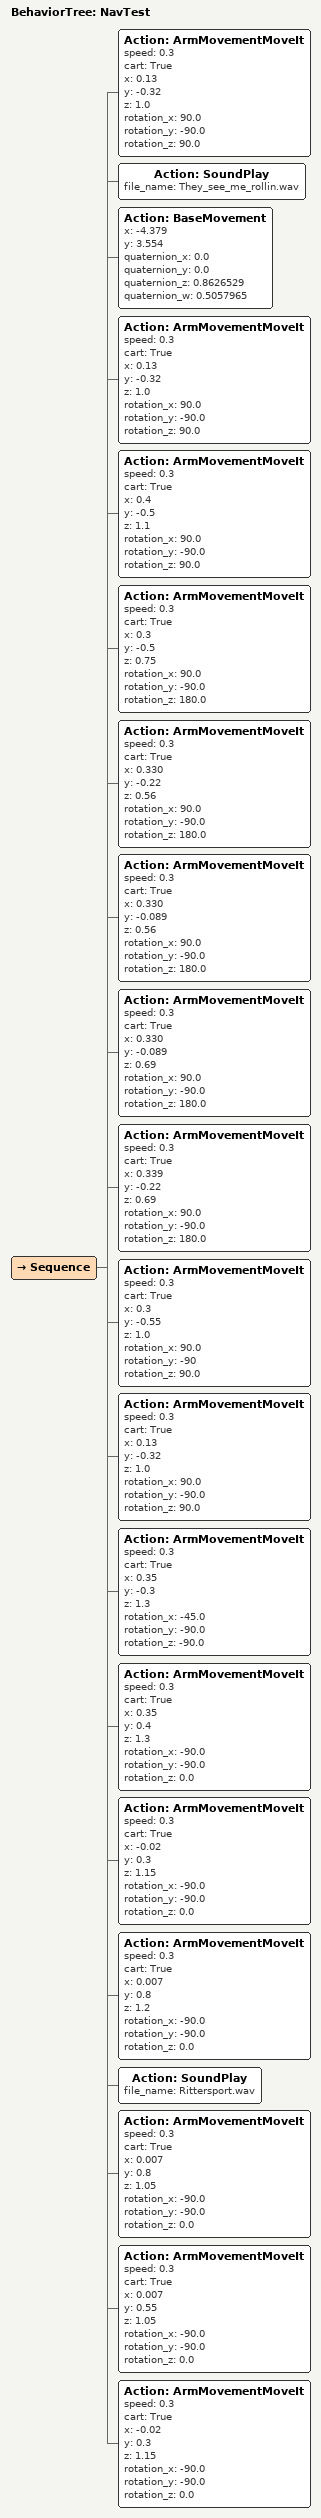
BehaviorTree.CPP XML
<root main_tree_to_execute = "NavTest">
    <BehaviorTree ID="NavTest">
        <Sequence>
            <!-- Nullpunkt-->

            <!-- #################### Storage 9 Pick-Up #################### -->
            <!-- Move arm to Home -->
            <!-- TODO Change to MoveToJoint -->
            <!-- Drive in front of rack -->
            <!-- Move arm in camera pose -->

                    <!-- Calculate marker position -->

            <!-- Move 20 cm in front of box -->
            <!-- Prepick -->
            <!-- Pick -->
            <!-- Move Out -->
            <!-- Home -->
            <!-- #################### END Storage 9 Pick-Up #################### -->

            <!-- #################### Place Box on Robot #################### -->
            <!-- Home Left of Robot -->
            <!-- Pre Home in front of robot -->
            <!-- Home -->
            <!-- Right Out -->
            <!-- Turn Left -->
            <!-- Pre Place -->
            <!-- Place -->
            <!-- Place Out -->
            <!-- Right Out -->
            <!-- Home -->
            <!-- ################ END Place Box on Robot #################### -->

            <!-- #################### Storage 19 Pick-Up #################### -->
            <!-- Pre Home in front of robot -->
            <!-- Move arm to Home -->
            <!-- TODO Change to MoveToJoint -->
            <!-- Drive in front of rack -->
            <!-- Move arm in camera pose -->

                    <!-- Calculate marker position -->

            <!-- Move 20 cm in front of box -->
            <!-- Prepick -->
            <!-- Pick -->
            <!-- Move Out -->
            <!-- Home -->
            <!-- #################### END Storage 19 Pick-Up #################### -->

            <!-- #################### Pick Box from Robot #################### -->
            <!-- Move to second table -->
            <Action ID="ArmMovementMoveIt" speed="0.3" cart="True" x="0.13" y="-0.32" z="1.0" rotation_x="90.0" rotation_y="-90.0" rotation_z="90.0"/>
            <Action ID="SoundPlay" file_name="They_see_me_rollin.wav"/>
            <Action ID="BaseMovement" x="-4.379" y="3.554" quaternion_x="0.0" quaternion_y="0.0" quaternion_z="0.8626529" quaternion_w="0.5057965"/>
            <!-- Home Left of Robot -->
            <!-- Pre Home in front of robot -->
            <!-- Home -->
            <Action ID="ArmMovementMoveIt" speed="0.3" cart="True" x="0.13" y="-0.32" z="1.0" rotation_x="90.0" rotation_y="-90.0" rotation_z="90.0"/>
            <!-- Right Out -->
            <Action ID="ArmMovementMoveIt" speed="0.3" cart="True" x="0.4" y="-0.5" z="1.1" rotation_x="90.0" rotation_y="-90.0" rotation_z="90.0"/>
            <!-- Turn Left -->
            <Action ID="ArmMovementMoveIt" speed="0.3" cart="True" x="0.3" y="-0.5" z="0.75" rotation_x="90.0" rotation_y="-90.0" rotation_z="180.0"/>
            <!-- Pre Pick -->
            <Action ID="ArmMovementMoveIt" speed="0.3" cart="True" x="0.330" y="-0.22" z="0.56" rotation_x="90.0" rotation_y="-90.0" rotation_z="180.0"/>
            <!-- Move In -->
            <Action ID="ArmMovementMoveIt" speed="0.3" cart="True" x="0.330" y="-0.089" z="0.56" rotation_x="90.0" rotation_y="-90.0" rotation_z="180.0"/>
            <!-- Pick -->
            <Action ID="ArmMovementMoveIt" speed="0.3" cart="True" x="0.330" y="-0.089" z="0.69" rotation_x="90.0" rotation_y="-90.0" rotation_z="180.0"/>
            <!-- Post Pick -->
            <Action ID="ArmMovementMoveIt" speed="0.3" cart="True" x="0.339" y="-0.22" z="0.69" rotation_x="90.0" rotation_y="-90.0" rotation_z="180.0"/>
            <!-- Right Out -->
            <Action ID="ArmMovementMoveIt" speed="0.3" cart="True" x="0.3" y="-0.55" z="1.0" rotation_x="90.0" rotation_y="-90" rotation_z="90.0"/>
            <!-- Home -->
            <Action ID="ArmMovementMoveIt" speed="0.3" cart="True" x="0.13" y="-0.32" z="1.0" rotation_x="90.0" rotation_y="-90.0" rotation_z="90.0"/>
            <!-- ################ END Pick Box from Robot #################### -->

            <!-- #################### Place Box on Table #################### -->
            <!-- Pre Home in front of robot -->
            <Action ID="ArmMovementMoveIt" speed="0.3" cart="True" x="0.35" y="-0.3" z="1.3" rotation_x="-45.0" rotation_y="-90.0" rotation_z="-90.0"/>
            <Action ID="ArmMovementMoveIt" speed="0.3" cart="True" x="0.35" y="0.4" z="1.3" rotation_x="-90.0" rotation_y="-90.0" rotation_z="0.0"/>
            <!-- Move arm to Home -->
            <!-- TODO Change to MoveToJoint -->
            <Action ID="ArmMovementMoveIt" speed="0.3" cart="True" x="-0.02" y="0.3" z="1.15" rotation_x="-90.0" rotation_y="-90.0" rotation_z="0.0"/>
            <!-- Drive in Table -->
            <!-- Pre Place -->
            <Action ID="ArmMovementMoveIt" speed="0.3" cart="True" x="0.007" y="0.8" z="1.2" rotation_x="-90.0" rotation_y="-90.0" rotation_z="0.0"/>
            <!-- Place -->
            <Action ID="SoundPlay" file_name="Rittersport.wav"/>
            <Action ID="ArmMovementMoveIt" speed="0.3" cart="True" x="0.007" y="0.8" z="1.05" rotation_x="-90.0" rotation_y="-90.0" rotation_z="0.0"/>
            <!-- Post Place -->
            <Action ID="ArmMovementMoveIt" speed="0.3" cart="True" x="0.007" y="0.55" z="1.05" rotation_x="-90.0" rotation_y="-90.0" rotation_z="0.0"/>
            <!-- Home -->
            <Action ID="ArmMovementMoveIt" speed="0.3" cart="True" x="-0.02" y="0.3" z="1.15" rotation_x="-90.0" rotation_y="-90.0" rotation_z="0.0"/>
            <!-- #################### END Place Box on Table #################### -->

            <!-- #################### Place Box on Table #################### -->
            <!-- Pre Home in front of robot -->
            <!-- Move arm to Home -->
            <!-- TODO Change to MoveToJoint -->
            <!-- Pre Place -->
            <!-- Place -->
            <!-- Post Place -->
            <!-- Home -->
            <!-- #################### END Place Box on Table #################### -->

        </Sequence>
    </BehaviorTree>

</root>
